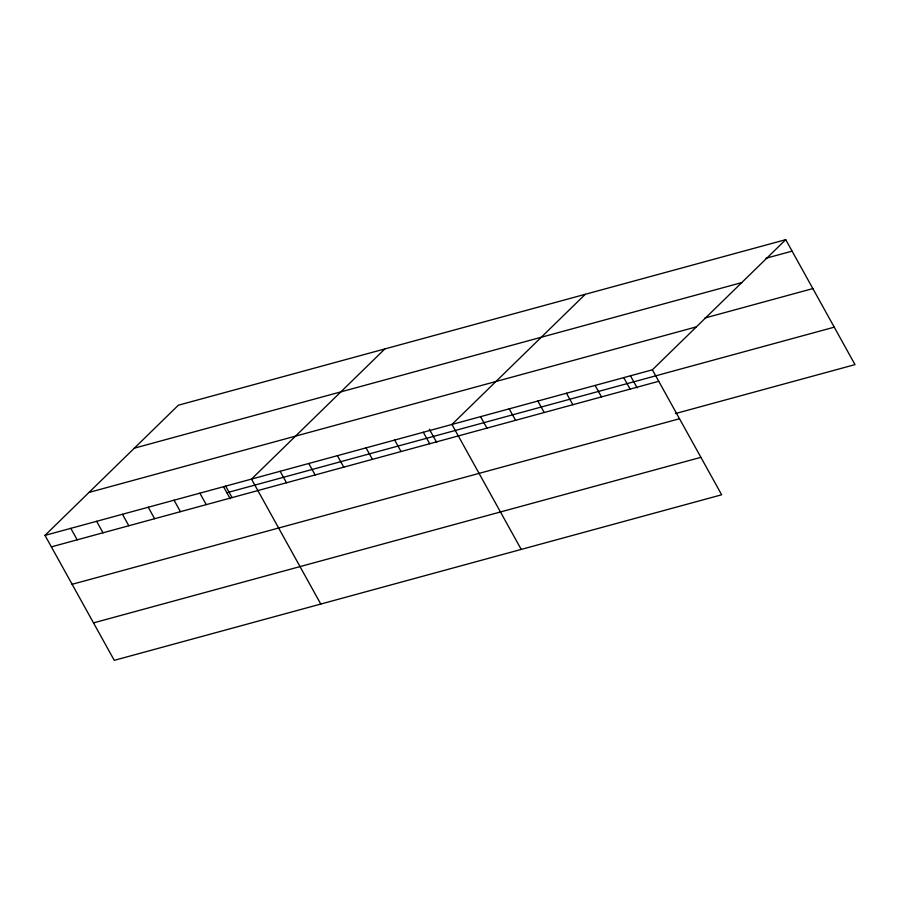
<?xml version="1.0" encoding="UTF-8"?>
<svg xmlns="http://www.w3.org/2000/svg" width="900" height="900" viewBox="0 0 900 900"><rect width="100%" height="100%" fill="white"/><g stroke="black" fill="none" stroke-linecap="round" stroke-linejoin="round"><path stroke-width="1.35" d="M785.734 239.659L652.387 369.821L721.654 494.786L114.266 660.341L45 535.376L178.346 405.214L785.734 239.659L855 364.624L675.383 413.584M384.863 348.93L251.505 479.093L320.782 604.046M585.293 294.289L451.946 424.451L521.212 549.416M766.069 258.233L792.09 251.145M134.347 448.166L741.724 282.611M704.824 318.037L812.857 288.585M89.01 492.424L696.386 326.869M45 535.376L652.387 369.821M226.856 492.728L834.244 327.173M51.367 546.863L658.744 381.296M72.124 584.303L679.511 418.748M93.51 622.89L700.898 457.335M630.461 375.784L637.155 387.844M623.745 377.629L630.113 389.104M595.114 385.425L601.481 396.911M566.483 393.233L572.85 404.719M537.851 401.04L544.207 412.515M509.22 408.848L515.576 420.322M480.577 416.644L486.945 428.13M429.356 429.21L436.714 442.485M423.315 432.259L429.671 443.734M394.684 440.066L401.04 451.541M366.041 447.874L372.409 459.349M337.41 455.67L343.777 467.156M308.779 463.478L315.146 474.952M280.148 471.285L286.504 482.76M225.697 486.124L232.065 497.599M223.515 486.697L230.209 498.769M199.879 493.155L206.246 504.641M174.071 500.197L180.428 511.673M148.252 507.229L154.62 518.715M122.445 514.271L128.801 525.746M96.626 521.303L102.994 532.789M70.819 528.345L77.175 539.82"/></g></svg>
